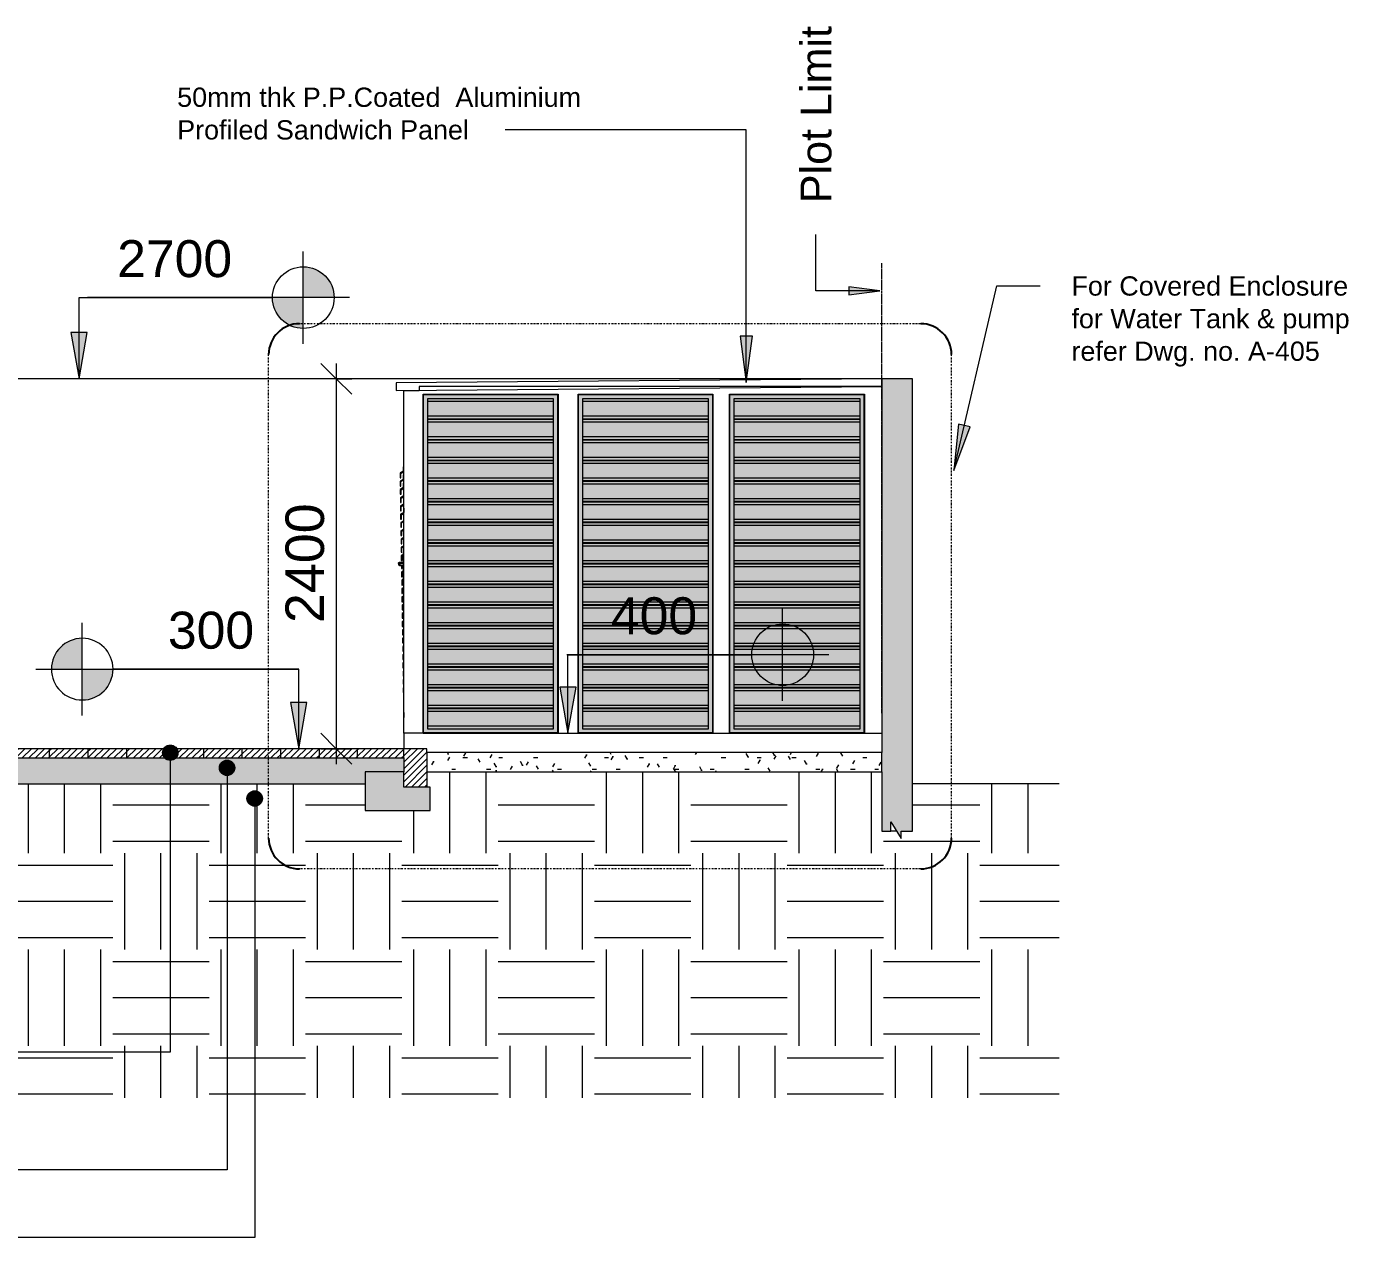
# Model space of a CAD drawing. Header units: millimetres. Extents: x -25665 to 60211, y -6376 to 13478.
# Drawn here: x 7374 to 15950, y -2872 to 4987 of the extents above; entities that cross this region are included whole.
import ezdxf

# ---------------------------------------------------------------- set-up
doc = ezdxf.new("R2010")
doc.units = ezdxf.units.MM
doc.linetypes.add('Dash dot', pattern=[21, 10, -5, 1, -5])
doc.linetypes.add('Hidden', pattern=[7.14375, 4.7625, -2.38125])
for name, color, linetype, lineweight in [('A-ANNO-DIMS', 211, 'Continuous', 9), ('A-ANNO-DIMS-100', 211, 'Continuous', 9), ('A-DETL', 90, 'Continuous', 9), ('A-DETL-GENF', 92, 'Continuous', 9), ('A-DETL-HDLN', 90, 'Hidden', 9), ('A-DETL-MEDM', 33, 'Continuous', 25), ('A-DETL-THIN', 151, 'Continuous', 9), ('A-DOOR', 31, 'Continuous', 9), ('A-FLOR', 192, 'Continuous', 9), ('A-GLAZ', 151, 'Continuous', 9), ('A-WALL', 113, 'Continuous', 9), ('G-ANNO-DIMS', 111, 'Continuous', 9), ('G-ANNO-TEXT', 231, 'Continuous', 9)]:
    doc.layers.add(name, color=color, linetype=linetype, lineweight=lineweight)
doc.styles.add('Arial_2', font='arial.ttf', dxfattribs={"height": 240})
doc.styles.add('Arial_5', font='arial.ttf', dxfattribs={"height": 200})
doc.styles.add('Arial_6', font='arial.ttf', dxfattribs={"height": 125})
doc.styles.add('Arial_7', font='arial.ttf', dxfattribs={"height": 250})
doc.dimstyles.new('25', dxfattribs={"dimscale": 304.8, "dimtxt": 255.06485, "dimasz": 0.656168, "dimexe": 0.328084, "dimexo": 0.0625, "dimgap": 0.016404, "dimtad": 1, "dimdec": 0, "dimzin": 0, "dimdsep": 46, "dimtxsty": 'Arial_7', "dimblk1": 'OBLIQUE', "dimblk2": 'OBLIQUE', "dimsah": 1, "dimcen": 0.09, "dimdle": 0.328084, "dimazin": 0, "dimtfac": 1, "dimtdec": 4, "dimtix": 1, "dimtmove": 0, "dimatfit": 3, "dimfxl": 0.328084, "dimfxlon": 1, "dimtvp": 1, "dimtolj": 1, "dimtzin": 0, "dimarcsym": 2})
pattern_1 = [(45, (-2066.66, 4700), (-21.2132, 21.2132), [])]

# ---------------------------------------------------------------- blocks, each defined once
blk = doc.blocks.new('415_Series_Aluminium_Louvres_3183 - 875-675922-Section - A')
at = {"layer": 'A-GLAZ'}
h = blk.add_hatch(color=10, dxfattribs=at)
h.paths.add_polyline_path([(9820.6, 403), (9822.2, 403), (9822.2, 557.2), (9820.6, 557.2), (9820.6, 414.5)])
h.paths.add_polyline_path([(9820.6, 588.7), (9822.2, 589.6), (9822.2, 610.8), (9820.6, 610.8), (9820.6, 593.9)])
h.paths.add_polyline_path([(9820.6, 642.8), (9822.2, 643.7), (9822.2, 664.5), (9820.6, 664.5), (9820.6, 653.7)])
h.paths.add_polyline_path([(9820.6, 696.9), (9822.2, 697.8), (9822.2, 718.1), (9820.6, 718.1), (9820.6, 701.5)])
h.paths.add_polyline_path([(9820.6, 751), (9822.2, 751.9), (9822.2, 771.7), (9820.6, 771.7), (9820.6, 761.1)])
h.paths.add_polyline_path([(9820.6, 805.1), (9822.2, 806), (9821.3, 825.3), (9820.6, 825.3), (9820.6, 809.1)])
h.paths.add_polyline_path([(9820.6, 859.2), (9822.2, 860.1), (9822.2, 908.4), (9820.6, 907.5), (9820.6, 868.3)])
h.paths.add_polyline_path([(9820.6, 913.3), (9822.2, 914.2), (9822.2, 962.5), (9820.6, 961.1), (9820.6, 916.7)])
h.paths.add_polyline_path([(9820.6, 967.4), (9822.2, 968.3), (9822.2, 1016.6), (9820.6, 1014.7), (9820.6, 975.5)])
h.paths.add_polyline_path([(9820.6, 1021.5), (9822.2, 1022.4), (9822.2, 1070.7), (9820.6, 1069.8), (9820.6, 1024.3)])
h.paths.add_polyline_path([(9820.6, 1075.6), (9822.2, 1076.5), (9822.2, 1124.8), (9820.6, 1123.9), (9820.6, 1082.8)])
h.paths.add_polyline_path([(9820.6, 1129.7), (9822.2, 1131.9), (9822.2, 1178.9), (9820.6, 1178), (9820.6, 1131.9)])
h.paths.add_polyline_path([(9820.6, 1183.8), (9822.2, 1184.7), (9822.2, 1233), (9820.6, 1232.1), (9820.6, 1190)])
h.paths.add_polyline_path([(9820.6, 1237.9), (9822.2, 1239.5), (9822.2, 1287.1), (9820.6, 1286.2), (9820.6, 1239.5)])
h.paths.add_polyline_path([(9820.6, 1292), (9822.2, 1292.9), (9822.2, 1341.2), (9820.6, 1340.3), (9820.6, 1297.2)])
h.paths.add_polyline_path([(9820.6, 1346.1), (9822.2, 1347.1), (9822.2, 1385), (9820.6, 1385), (9820.6, 1347.1)])
h.paths.add_polyline_path([(9820.6, 1575), (9822.2, 1575), (9822.2, 1611.7), (9820.6, 1610.1), (9820.6, 1586.2)])
h.paths.add_polyline_path([(9820.6, 1616.5), (9822.2, 1617.5), (9822.2, 1665.8), (9820.6, 1664.9), (9820.6, 1618.9)])
h.paths.add_polyline_path([(9820.6, 1670.6), (9822.2, 1672.5), (9822.2, 1719.9), (9820.6, 1717.7), (9820.6, 1672.5)])
h.paths.add_polyline_path([(9820.6, 1724.7), (9822.2, 1726.6), (9822.2, 1774), (9820.6, 1773.1), (9820.6, 1726.1)])
h.paths.add_polyline_path([(9820.6, 1778.8), (9822.2, 1779.8), (9821.3, 1827.6), (9820.6, 1827.2), (9820.6, 1779.8)])
h.paths.add_polyline_path([(9820.6, 1832.9), (9821.3, 1833.4), (9820.6, 1833.4)])
h.paths.add_polyline_path([(9820.6, 1915.5), (9822.2, 1915.5), (9822.2, 1936.3), (9820.6, 1935.3), (9820.6, 1920.9)])
h.paths.add_polyline_path([(9820.6, 1969.2), (9822.2, 1969.2), (9822.2, 1990.4), (9820.6, 1989.4), (9820.6, 1980.7)])
h.paths.add_polyline_path([(9820.6, 2022.8), (9822.2, 2022.8), (9822.2, 2044.5), (9820.6, 2043.5), (9820.6, 2028.5)])
h.paths.add_polyline_path([(9820.6, 2076.4), (9822.2, 2076.4), (9822.2, 2098.6), (9820.6, 2097.6), (9820.6, 2088.3)])
h.paths.add_polyline_path([(9820.6, 2130), (9822.2, 2130), (9822.2, 2597), (9820.6, 2597), (9820.6, 2148.1)])
for p, q in [((9822.2, 2597), (9820.6, 2597)), ((9820.6, 2597), (9820.6, 2130)), ((9820.6, 2097.6), (9820.6, 2076.4)), ((9820.6, 2043.5), (9820.6, 2022.8)), ((9820.6, 1989.4), (9820.6, 1969.2)), ((9820.6, 1935.3), (9820.6, 1915.5)), ((9820.6, 1881.2), (9820.6, 1832.9)), ((9820.6, 1827.2), (9820.6, 1778.8)), ((9820.6, 1773.1), (9820.6, 1724.7)), ((9820.6, 1719), (9820.6, 1670.6)), ((9820.6, 1664.9), (9820.6, 1616.5)), ((9820.6, 1610.1), (9820.6, 1575)), ((9820.6, 1385), (9820.6, 1347.1)), ((9820.6, 1340.3), (9820.6, 1292)), ((9820.6, 1286.2), (9820.6, 1237.9)), ((9820.6, 1232.1), (9820.6, 1183.8)), ((9820.6, 1178), (9820.6, 1129.7)), ((9820.6, 1123.9), (9820.6, 1075.6)), ((9820.6, 1069.8), (9820.6, 1021.5)), ((9820.6, 1015.7), (9820.6, 967.4)), ((9820.6, 961.6), (9820.6, 913.3)), ((9820.6, 907.5), (9820.6, 859.2)), ((9820.6, 825.3), (9820.6, 805.1)), ((9820.6, 771.7), (9820.6, 751)), ((9820.6, 718.1), (9820.6, 696.9)), ((9820.6, 664.5), (9820.6, 642.8)), ((9820.6, 610.8), (9820.6, 588.6)), ((9820.6, 557.2), (9820.6, 403)), ((9822.2, 403), (9820.6, 403))]:
    blk.add_line(p, q, dxfattribs=at)
blk = doc.blocks.new('415_Series_Aluminium_Louvres_3183 - 875-V5-Section - A')
at = {"layer": 'A-GLAZ'}
h = blk.add_hatch(color=10, dxfattribs=at)
h.paths.add_polyline_path([(10804.2, 403), (10819.2, 403), (10819.2, 2597), (9950.2, 2597), (9950.2, 403), (10796.1, 403)])
h.paths.add_polyline_path([(9975.6, 428.4), (9975.6, 2571.6), (10793.8, 2571.6), (10793.8, 428.4), (10010.9, 428.4)])
for points in [[(10791.8, 2569.6), (10793.8, 2569.6), (10793.8, 2571.6), (9975.6, 2571.6), (9975.6, 2569.6), (10788.4, 2569.6)], [(10391.7, 2553.4), (10793.8, 2554.6), (10793.8, 2569.6), (9975.6, 2569.6), (9975.6, 2553.4), (10328.2, 2553.4)], [(10391.7, 2458.6), (10793.8, 2458.6), (10793.8, 2553.4), (9975.6, 2553.4), (9975.6, 2458.6), (10264.8, 2458.6)], [(10772.5, 2439.6), (10793.8, 2439.6), (10793.8, 2458.6), (9975.6, 2458.6), (9975.6, 2439.6), (10645.6, 2439.6)], [(10391.7, 2435.5), (10793.8, 2435.5), (10793.8, 2437.5), (9975.6, 2437.5), (9975.6, 2435.5), (10264.8, 2435.5)], [(9975.6, 2419.3), (10793.8, 2419.3), (10793.8, 2435.5), (9975.6, 2435)], [(10391.7, 2324.5), (10793.8, 2324.5), (10793.8, 2419.3), (9975.6, 2419.3), (9975.6, 2324.5), (10328.2, 2324.5)], [(10772.5, 2305.5), (10793.8, 2305.5), (10793.8, 2324.5), (9975.6, 2324.5), (9975.6, 2305.5), (10709, 2305.5)], [(10391.7, 2301.4), (10793.8, 2301.4), (10793.8, 2303.4), (9975.6, 2303.4), (9975.6, 2301.4), (10328.2, 2301.4)], [(10391.7, 2285.3), (10793.8, 2285.3), (10793.8, 2301.4), (9975.6, 2301.4), (9975.6, 2285.3), (10328.2, 2285.3)], [(9975.6, 2190.4), (10793.8, 2190.4), (10793.8, 2285.3), (9975.6, 2285.3), (9975.6, 2243.7)], [(10772.5, 2171.4), (10793.8, 2171.4), (10793.8, 2190.4), (9975.6, 2190.4), (9975.6, 2171.4), (10645.6, 2171.4)], [(10391.7, 2167.4), (10793.8, 2167.4), (10793.8, 2169.4), (9975.6, 2169.4), (9975.6, 2167.4), (10264.8, 2167.4)], [(10391.7, 2151.2), (10793.8, 2151.2), (10793.8, 2167.4), (9975.6, 2167.4), (9975.6, 2151.2), (10264.8, 2151.2)], [(10391.7, 2056.4), (10793.8, 2056.4), (10793.8, 2151.2), (9975.6, 2151.2), (9975.6, 2056.4), (10328.2, 2056.4)], [(9975.6, 2037.4), (10793.8, 2037.4), (10793.8, 2056.4), (9975.6, 2056.4), (9975.6, 2052.4)], [(10391.7, 2033.3), (10793.8, 2033.3), (10793.8, 2035.3), (9975.6, 2035.3), (9975.6, 2033.3), (10264.8, 2033.3)], [(10391.7, 2017.1), (10793.8, 2017.1), (10793.8, 2033.3), (9975.6, 2033.3), (9975.6, 2017.1), (10264.8, 2017.1)], [(10391.7, 1922.3), (10793.8, 1922.3), (10793.8, 2017.1), (9975.6, 2017.1), (9975.6, 1922.3), (10328.2, 1922.3)], [(9975.6, 1903.3), (10793.8, 1903.3), (10793.8, 1922.3), (9975.6, 1922.3), (9975.6, 1909)], [(10391.7, 1899.2), (10793.8, 1899.2), (10793.8, 1901.2), (9975.6, 1901.2), (9975.6, 1899.2), (10328.2, 1899.2)], [(10391.7, 1883), (10793.8, 1883), (10793.8, 1899.2), (9975.6, 1899.2), (9975.6, 1883), (10328.2, 1883)], [(9975.6, 1788.2), (10793.8, 1788.2), (10793.8, 1883), (9975.6, 1883), (9975.6, 1861.2)], [(10772.5, 1769.2), (10793.8, 1769.2), (10793.8, 1788.2), (9975.6, 1788.2), (9975.6, 1769.2), (10645.6, 1769.2)], [(10391.7, 1765.1), (10793.8, 1765.5), (10793.8, 1767.1), (9975.6, 1767.1), (9975.6, 1765.1), (10264.8, 1765.1)], [(10391.7, 1748.9), (10793.8, 1748.9), (10793.8, 1765.1), (9975.6, 1765.1), (9975.6, 1748.9), (10264.8, 1748.9)], [(10455.2, 1654.1), (10793.8, 1654.1), (10793.8, 1748.9), (9975.6, 1748.9), (9975.6, 1654.1), (10391.7, 1654.1)], [(10772.5, 1635.1), (10793.8, 1635.1), (10793.8, 1654.1), (9975.6, 1654.1), (9975.6, 1635.1), (10709, 1635.1)], [(10391.7, 1631), (10793.8, 1631), (10793.8, 1633), (9975.6, 1633), (9975.6, 1631), (10328.2, 1631)], [(9975.6, 1614.9), (10793.8, 1614.9), (10793.8, 1631), (9975.6, 1631), (9975.6, 1622)], [(10391.7, 1520), (10793.8, 1520), (10793.8, 1614.9), (9975.6, 1614.9), (9975.6, 1520), (10264.8, 1520)], [(10772.5, 1501), (10793.8, 1501), (10793.8, 1520), (9975.6, 1520), (9975.6, 1501), (10645.6, 1501)], [(10391.7, 1497), (10793.8, 1497), (10793.8, 1499), (9975.6, 1499), (9975.6, 1497), (10264.8, 1497)], [(10391.7, 1480.8), (10793.8, 1480.8), (10793.8, 1497), (9975.6, 1497), (9975.6, 1480.8), (10264.8, 1480.8)], [(9975.6, 1386), (10793.8, 1386), (10793.8, 1480.8), (9975.6, 1480.8), (9975.6, 1430.8)], [(10391.7, 1367), (10793.8, 1367), (10793.8, 1386), (9975.6, 1386), (9975.6, 1367), (10264.8, 1367)], [(10391.7, 1362.9), (10793.8, 1362.9), (10793.8, 1364.9), (9975.6, 1364.9), (9975.6, 1362.9), (10264.8, 1362.9)], [(10391.7, 1346.7), (10793.8, 1346.7), (10793.8, 1362.9), (9975.6, 1362.9), (9975.6, 1346.7), (10264.8, 1346.7)], [(10455.2, 1251.9), (10793.8, 1251.9), (10793.8, 1346.7), (9975.6, 1346.7), (9975.6, 1251.9), (10391.7, 1251.9)], [(9975.6, 1232.9), (10793.8, 1232.9), (10793.8, 1251.9), (9975.6, 1251.9), (9975.6, 1239.5)], [(10391.7, 1228.8), (10793.8, 1228.8), (10793.8, 1230.8), (9975.6, 1230.8), (9975.6, 1228.8), (10328.2, 1228.8)], [(10391.7, 1212.6), (10793.8, 1212.6), (10793.8, 1228.8), (9975.6, 1228.8), (9975.6, 1212.6), (10328.2, 1212.6)], [(10391.7, 1117.8), (10793.8, 1117.8), (10793.8, 1212.6), (9975.6, 1212.6), (9975.6, 1117.8), (10264.8, 1117.8)], [(10772.5, 1098.8), (10793.8, 1098.8), (10793.8, 1117.8), (9975.6, 1117.8), (9975.6, 1098.8), (10645.6, 1098.8)], [(10793.8, 1094.7), (10793.8, 1096.7), (9975.6, 1096), (9975.6, 1094.7), (10772.5, 1094.7)], [(10391.7, 1078.5), (10793.8, 1078.5), (10793.8, 1094.7), (9975.6, 1094.7), (9975.6, 1078.5), (10264.8, 1078.5)], [(10391.7, 983.7), (10793.8, 983.7), (10793.8, 1078.5), (9975.6, 1078.5), (9975.6, 983.7), (10328.2, 983.7)], [(10772.5, 964.7), (10793.8, 964.7), (10793.8, 983.7), (9975.6, 983.7), (9975.6, 964.7), (10709, 964.7)], [(10391.7, 960.6), (10793.8, 960.6), (10793.8, 962.6), (9975.6, 962.6), (9975.6, 960.6), (10328.2, 960.6)], [(10391.7, 944.5), (10793.8, 944.5), (10793.8, 960.6), (9975.6, 960.6), (9975.6, 944.5), (10328.2, 944.5)], [(9975.6, 849.6), (10793.8, 849.6), (10793.8, 944.5), (9975.6, 944.5), (9975.6, 904.7)], [(10772.5, 830.6), (10793.8, 830.6), (10793.8, 849.6), (9975.6, 849.6), (9975.6, 830.6), (10645.6, 830.6)], [(10391.7, 826.6), (10793.8, 826.6), (10793.8, 828.6), (9975.6, 828.6), (9975.6, 826.6), (10264.8, 826.6)], [(10391.7, 810.4), (10793.8, 810.4), (10793.8, 826.6), (9975.6, 826.6), (9975.6, 810.4), (10264.8, 810.4)], [(10391.7, 715.6), (10793.8, 715.6), (10793.8, 810.4), (9975.6, 810.4), (9975.6, 715.6), (10328.2, 715.6)], [(9975.6, 696.6), (10793.8, 696.6), (10793.8, 715.6), (9975.6, 715.6), (9975.6, 713.4)], [(10391.7, 692.5), (10793.8, 692.5), (10793.8, 694.5), (9975.6, 694.5), (9975.6, 692.5), (10264.8, 692.5)], [(10391.7, 676.3), (10793.8, 676.3), (10793.8, 692.5), (9975.6, 692.5), (9975.6, 676.3), (10264.8, 676.3)], [(10391.7, 581.5), (10793.8, 581.5), (10793.8, 676.3), (9975.6, 676.3), (9975.6, 581.5), (10328.2, 581.5)], [(9975.6, 562.5), (10793.8, 562.5), (10793.8, 581.5), (9975.6, 581.5), (9975.6, 570)], [(10391.7, 558.4), (10793.8, 558.4), (10793.8, 560.4), (9975.6, 560.4), (9975.6, 558.4), (10328.2, 558.4)], [(10391.7, 542.2), (10793.8, 542.2), (10793.8, 558.4), (9975.6, 558.4), (9975.6, 542.2), (10328.2, 542.2)], [(9975.6, 447.4), (10793.8, 447.4), (10793.8, 542.2), (9975.6, 542.2), (9975.6, 522.1)], [(9975.6, 428.4), (10793.8, 428.4), (10793.8, 447.4), (9975.6, 447.4)]]:
    blk.add_hatch(color=10, dxfattribs=at).paths.add_polyline_path(points)
for p, q in [((9950.2, 403), (9950.2, 2597)), ((10819.2, 2597), (9950.2, 2597)), ((10819.2, 2597), (10819.2, 403)), ((9975.6, 2571.6), (9975.6, 428.4)), ((10793.8, 2571.6), (9975.6, 2571.6)), ((10793.8, 2569.6), (9975.6, 2569.6)), ((10793.8, 2553.4), (9975.6, 2553.4)), ((10793.8, 428.4), (10793.8, 2571.6)), ((10793.8, 2458.6), (9975.6, 2458.6)), ((10793.8, 2439.6), (9975.6, 2439.6)), ((10793.8, 2437.5), (9975.6, 2437.5)), ((10793.8, 2435.5), (9975.6, 2435.5)), ((10793.8, 2419.3), (9975.6, 2419.3)), ((10793.8, 2324.5), (9975.6, 2324.5)), ((10793.8, 2305.5), (9975.6, 2305.5)), ((10793.8, 2303.4), (9975.6, 2303.4)), ((10793.8, 2301.4), (9975.6, 2301.4)), ((10793.8, 2285.3), (9975.6, 2285.3)), ((10793.8, 2190.4), (9975.6, 2190.4)), ((10793.8, 2171.4), (9975.6, 2171.4)), ((10793.8, 2169.4), (9975.6, 2169.4)), ((10793.8, 2167.4), (9975.6, 2167.4)), ((10793.8, 2151.2), (9975.6, 2151.2)), ((10793.8, 2056.4), (9975.6, 2056.4)), ((10793.8, 2037.4), (9975.6, 2037.4)), ((10793.8, 2035.3), (9975.6, 2035.3)), ((10793.8, 2033.3), (9975.6, 2033.3)), ((10793.8, 2017.1), (9975.6, 2017.1)), ((10793.8, 1922.3), (9975.6, 1922.3)), ((10793.8, 1903.3), (9975.6, 1903.3)), ((10793.8, 1901.2), (9975.6, 1901.2)), ((10793.8, 1899.2), (9975.6, 1899.2)), ((10793.8, 1883), (9975.6, 1883)), ((10793.8, 1788.2), (9975.6, 1788.2)), ((10793.8, 1769.2), (9975.6, 1769.2)), ((10793.8, 1767.1), (9975.6, 1767.1)), ((10793.8, 1765.1), (9975.6, 1765.1)), ((10793.8, 1748.9), (9975.6, 1748.9)), ((10793.8, 1654.1), (9975.6, 1654.1)), ((10793.8, 1635.1), (9975.6, 1635.1)), ((10793.8, 1633), (9975.6, 1633)), ((10793.8, 1631), (9975.6, 1631)), ((10793.8, 1614.9), (9975.6, 1614.9)), ((10793.8, 1520), (9975.6, 1520)), ((10793.8, 1501), (9975.6, 1501)), ((10793.8, 1499), (9975.6, 1499)), ((10793.8, 1497), (9975.6, 1497)), ((10793.8, 1480.8), (9975.6, 1480.8)), ((10793.8, 1386), (9975.6, 1386)), ((10793.8, 1367), (9975.6, 1367)), ((10793.8, 1364.9), (9975.6, 1364.9)), ((10793.8, 1362.9), (9975.6, 1362.9)), ((10793.8, 1346.7), (9975.6, 1346.7)), ((10793.8, 1251.9), (9975.6, 1251.9)), ((10793.8, 1232.9), (9975.6, 1232.9)), ((10793.8, 1230.8), (9975.6, 1230.8)), ((10793.8, 1228.8), (9975.6, 1228.8)), ((10793.8, 1212.6), (9975.6, 1212.6)), ((10793.8, 1117.8), (9975.6, 1117.8)), ((10793.8, 1098.8), (9975.6, 1098.8)), ((10793.8, 1096.7), (9975.6, 1096.7)), ((10793.8, 1094.7), (9975.6, 1094.7)), ((10793.8, 1078.5), (9975.6, 1078.5)), ((10793.8, 983.7), (9975.6, 983.7)), ((10793.8, 964.7), (9975.6, 964.7)), ((10793.8, 962.6), (9975.6, 962.6)), ((10793.8, 960.6), (9975.6, 960.6)), ((10793.8, 944.5), (9975.6, 944.5)), ((10793.8, 849.6), (9975.6, 849.6)), ((10793.8, 830.6), (9975.6, 830.6)), ((10793.8, 828.6), (9975.6, 828.6)), ((10793.8, 826.6), (9975.6, 826.6)), ((10793.8, 810.4), (9975.6, 810.4)), ((10793.8, 715.6), (9975.6, 715.6)), ((10793.8, 696.6), (9975.6, 696.6)), ((10793.8, 694.5), (9975.6, 694.5)), ((10793.8, 692.5), (9975.6, 692.5)), ((10793.8, 676.3), (9975.6, 676.3)), ((10793.8, 581.5), (9975.6, 581.5)), ((10793.8, 562.5), (9975.6, 562.5)), ((10793.8, 560.4), (9975.6, 560.4)), ((10793.8, 558.4), (9975.6, 558.4)), ((10793.8, 542.2), (9975.6, 542.2)), ((10793.8, 447.4), (9975.6, 447.4)), ((10819.2, 403), (9950.2, 403)), ((9975.6, 428.4), (10793.8, 428.4))]:
    blk.add_line(p, q, dxfattribs=at)
blk = doc.blocks.new('Door_with_venetian_17304 - LD1-742611-Section - A')
at = {"layer": 'A-DOOR'}
for p, q in [((9817.2, 2101.4), (9797.2, 2089.9)), ((9797.2, 2089.9), (9797.2, 2058.5)), ((9797.2, 2058.5), (9802.2, 2058.5)), ((9802.2, 2087), (9822.2, 2098.6)), ((9802.2, 2058.5), (9802.2, 2087)), ((9822.2, 2130), (9817.2, 2130)), ((9817.2, 2130), (9817.2, 2101.4)), ((9822.2, 2076.4), (9818, 2076.4)), ((9818, 2076.4), (9818, 2047.8)), ((9818, 2047.8), (9798, 2036.3)), ((9798, 2036.3), (9798, 2004.8)), ((9798, 2004.8), (9803, 2004.8)), ((9818.8, 1994.2), (9798.8, 1982.7)), ((9798.8, 1982.7), (9798.8, 1951.2)), ((9803, 2033.4), (9822.2, 2044.5)), ((9803, 2004.8), (9803, 2033.4)), ((9803.8, 1979.8), (9822.2, 1990.4)), ((9803.8, 1951.2), (9803.8, 1979.8)), ((9822.2, 2022.8), (9818.8, 2022.8)), ((9818.8, 2022.8), (9818.8, 1994.2)), ((9798.8, 1951.2), (9803.8, 1951.2)), ((9819.7, 1940.6), (9799.7, 1929.1)), ((9799.7, 1929.1), (9799.7, 1897.6)), ((9799.7, 1897.6), (9804.7, 1897.6)), ((9820.5, 1887), (9800.5, 1875.4)), ((9804.7, 1926.2), (9822.2, 1936.3)), ((9804.7, 1897.6), (9804.7, 1926.2)), ((9822.2, 1969.2), (9819.7, 1969.2)), ((9819.7, 1969.2), (9819.7, 1940.6)), ((9822.2, 1915.5), (9820.5, 1915.5)), ((9820.5, 1915.5), (9820.5, 1887)), ((9800.5, 1875.4), (9800.5, 1844)), ((9800.5, 1844), (9805.5, 1844)), ((9821.3, 1833.4), (9801.3, 1821.8)), ((9801.3, 1821.8), (9801.3, 1790.4)), ((9805.5, 1872.5), (9822.2, 1882.2)), ((9805.5, 1844), (9805.5, 1872.5)), ((9806.3, 1818.9), (9822.2, 1828.1)), ((9806.3, 1790.4), (9806.3, 1818.9)), ((9821.3, 1861.9), (9821.3, 1833.4)), ((9801.3, 1790.4), (9806.3, 1790.4)), ((9822.2, 1779.8), (9802.2, 1768.2)), ((9802.2, 1768.2), (9802.2, 1736.8)), ((9802.2, 1736.8), (9807.2, 1736.8)), ((9822.2, 1725.7), (9803, 1714.6)), ((9807.2, 1765.3), (9822.2, 1774)), ((9807.2, 1736.8), (9807.2, 1765.3)), ((9808, 1711.7), (9822.2, 1719.9)), ((9803, 1714.6), (9803, 1683.1)), ((9803, 1683.1), (9808, 1683.1)), ((9822.2, 1671.6), (9803.8, 1661)), ((9803.8, 1661), (9803.8, 1629.5)), ((9808, 1683.1), (9808, 1711.7)), ((9808.8, 1658.1), (9822.2, 1665.8)), ((9808.8, 1629.5), (9808.8, 1658.1)), ((9803.8, 1629.5), (9808.8, 1629.5)), ((9822.2, 1617.5), (9804.7, 1607.4)), ((9804.7, 1607.4), (9804.7, 1575.9)), ((9804.7, 1575.9), (9809.7, 1575.9)), ((9819.2, 1561.6), (9805.5, 1553.7)), ((9805.5, 1553.7), (9805.5, 1522.3)), ((9809.7, 1604.5), (9822.2, 1611.7)), ((9809.7, 1575.9), (9809.7, 1604.5)), ((9810.5, 1550.9), (9819.2, 1555.9)), ((9810.5, 1522.3), (9810.5, 1550.9)), ((9819.2, 1385), (9819.2, 1575)), ((9822.2, 1575), (9819.2, 1575)), ((9791.7, 1508.2), (9791.7, 1510)), ((9791.7, 1510), (9796.7, 1510)), ((9791.7, 1490), (9791.7, 1491.7)), ((9796.7, 1490), (9791.7, 1490)), ((9796.7, 1492), (9796.7, 1490)), ((9805.5, 1522.3), (9810.5, 1522.3)), ((9806.3, 1490.4), (9806.3, 1468.7)), ((9806.3, 1468.7), (9811.3, 1468.7)), ((9811.3, 1468.7), (9811.3, 1490.2)), ((9819.2, 1453.4), (9807.2, 1446.5)), ((9807.2, 1446.5), (9807.2, 1415.1)), ((9807.2, 1415.1), (9812.2, 1415.1)), ((9819.2, 1399.3), (9808, 1392.9)), ((9808, 1392.9), (9808, 1361.5)), ((9812.2, 1443.6), (9819.2, 1447.7)), ((9812.2, 1415.1), (9812.2, 1443.6)), ((9813, 1390), (9819.2, 1393.6)), ((9813, 1361.5), (9813, 1390)), ((9819.2, 1385), (9822.2, 1385)), ((9808, 1361.5), (9813, 1361.5)), ((9822.2, 1347), (9808.8, 1339.3)), ((9808.8, 1339.3), (9808.8, 1307.8)), ((9808.8, 1307.8), (9813.8, 1307.8)), ((9822.2, 1292.9), (9809.7, 1285.7)), ((9813.8, 1336.4), (9822.2, 1341.2)), ((9813.8, 1307.8), (9813.8, 1336.4)), ((9814.7, 1282.8), (9822.2, 1287.1)), ((9809.7, 1285.7), (9809.7, 1254.2)), ((9809.7, 1254.2), (9814.7, 1254.2)), ((9822.2, 1238.8), (9810.5, 1232.1)), ((9810.5, 1232.1), (9810.5, 1200.6)), ((9814.7, 1254.2), (9814.7, 1282.8)), ((9815.5, 1229.2), (9822.2, 1233)), ((9815.5, 1200.6), (9815.5, 1229.2)), ((9810.5, 1200.6), (9815.5, 1200.6)), ((9822.2, 1184.7), (9811.3, 1178.4)), ((9811.3, 1178.4), (9811.3, 1147)), ((9811.3, 1147), (9816.3, 1147)), ((9822.2, 1130.6), (9812.2, 1124.8)), ((9812.2, 1124.8), (9812.2, 1093.4)), ((9816.3, 1175.6), (9822.2, 1178.9)), ((9816.3, 1147), (9816.3, 1175.6)), ((9817.2, 1121.9), (9822.2, 1124.8)), ((9817.2, 1093.4), (9817.2, 1121.9)), ((9812.2, 1093.4), (9817.2, 1093.4)), ((9822.2, 1076.5), (9813, 1071.2)), ((9813, 1071.2), (9813, 1039.8)), ((9813, 1039.8), (9818, 1039.8)), ((9818, 1068.3), (9822.2, 1070.7)), ((9818, 1039.8), (9818, 1068.3)), ((9822.2, 1022.4), (9813.8, 1017.6)), ((9813.8, 1017.6), (9813.8, 986.2)), ((9813.8, 986.2), (9818.8, 986.2)), ((9822.2, 968.3), (9814.7, 964)), ((9814.7, 964), (9814.7, 932.5)), ((9818.8, 1014.7), (9822.2, 1016.6)), ((9818.8, 986.2), (9818.8, 1014.7)), ((9819.7, 961.1), (9822.2, 962.5)), ((9819.7, 932.5), (9819.7, 961.1)), ((9814.7, 932.5), (9819.7, 932.5)), ((9822.2, 914.2), (9815.5, 910.4)), ((9815.5, 910.4), (9815.5, 878.9)), ((9815.5, 878.9), (9820.5, 878.9)), ((9822.2, 860.1), (9816.3, 856.7)), ((9820.5, 907.5), (9822.2, 908.4)), ((9820.5, 878.9), (9820.5, 907.5)), ((9816.3, 856.7), (9816.3, 825.3)), ((9816.3, 825.3), (9821.3, 825.3)), ((9822.2, 806), (9817.2, 803.1)), ((9817.2, 803.1), (9817.2, 771.7)), ((9821.3, 825.3), (9821.3, 853.9)), ((9817.2, 771.7), (9822.2, 771.7)), ((9822.2, 751.9), (9818, 749.5)), ((9818, 749.5), (9818, 718.1)), ((9818, 718.1), (9822.2, 718.1)), ((9822.2, 697.8), (9818.8, 695.9)), ((9818.8, 695.9), (9818.8, 664.5)), ((9818.8, 664.5), (9822.2, 664.5)), ((9822.2, 643.7), (9819.7, 642.3)), ((9819.7, 642.3), (9819.7, 610.8)), ((9819.7, 610.8), (9822.2, 610.8)), ((9822.2, 589.6), (9820.5, 588.7)), ((9820.5, 588.7), (9820.5, 557.2)), ((9820.5, 557.2), (9822.2, 557.2)), ((9821.3, 535.1), (9821.3, 503.6))]:
    blk.add_line(p, q, dxfattribs=at)
at = {"layer": 'A-DOOR', "flags": 128}
for points in [[(9786.7, 1503.9), (9786.7, 1502.3), (9786.7, 1500.7), (9786.7, 1499.1), (9786.7, 1497.5), (9786.7, 1496.1)], [(9793.9, 1510), (9793.8, 1510), (9793.8, 1510), (9793.8, 1510), (9793.7, 1510), (9793.7, 1510), (9793.7, 1510), (9793.7, 1510), (9793.6, 1510), (9793.6, 1510), (9793.7, 1510), (9793.8, 1510), (9794.6, 1510), (9795.7, 1510), (9797, 1510), (9798.8, 1510), (9800.9, 1510), (9803.7, 1510), (9807.2, 1510), (9811.7, 1510), (9817.2, 1510), (9819.2, 1510)], [(9793.9, 1490), (9793.8, 1490), (9793.8, 1490), (9793.8, 1490), (9793.7, 1490), (9793.7, 1490), (9793.7, 1490), (9793.7, 1490), (9793.6, 1490), (9793.6, 1490), (9793.7, 1490), (9793.8, 1490), (9794.6, 1490), (9795.7, 1490), (9797, 1490), (9798.8, 1490), (9800.9, 1490), (9803.7, 1490), (9807.2, 1490), (9811.7, 1490), (9817.2, 1490), (9819.2, 1490)]]:
    blk.add_lwpolyline(points, dxfattribs=at)
at = {"layer": 'A-DOOR'}
for points, knots in [([(9819.2, 1500), (9815.6, 1500.2), (9809.3, 1500.6), (9801.3, 1501.2), (9794.6, 1501.9), (9789.5, 1502.5), (9787.1, 1503.1), (9786.6, 1503.8), (9786.9, 1504.4), (9787.6, 1505.2), (9788.5, 1506.3), (9789.2, 1507.1), (9789.6, 1507.5)], [0, 0, 0, 0, 0.0625, 0.125, 0.1875, 0.25, 0.3125, 0.375, 0.4375, 0.5, 0.625, 0.75, 0.75, 0.75, 0.75]), ([(9819.2, 1500), (9815.6, 1499.8), (9809.3, 1499.4), (9801.3, 1498.8), (9794.6, 1498.1), (9789.5, 1497.5), (9787.1, 1496.9), (9786.6, 1496.3), (9786.9, 1495.6), (9787.6, 1494.8), (9788.1, 1494.2), (9788.5, 1493.8)], [0, 0, 0, 0, 0.0625, 0.125, 0.1875, 0.25, 0.3125, 0.375, 0.4375, 0.5, 0.625, 0.625, 0.625, 0.625]), ([(9790.4, 1508.4), (9790.5, 1508.5), (9790.9, 1509.1), (9791.4, 1509.6), (9791.7, 1510)], [0.8420224, 0.8420224, 0.8420224, 0.8420224, 0.875, 1, 1, 1, 1]), ([(9798, 1492), (9797.9, 1491.8), (9797.5, 1491.1), (9797, 1490.4), (9796.7, 1490)], [0.7995905, 0.7995905, 0.7995905, 0.7995905, 0.875, 1, 1, 1, 1])]:
    blk.add_open_spline(points, degree=3, knots=knots, dxfattribs=at)
for points in [[(9790.4, 1491.6), (9790.8, 1491.1), (9791.3, 1490.5), (9791.7, 1490)], [(9819.2, 1500), (9817.3, 1499.9), (9815.7, 1499.7), (9814.2, 1499.6)]]:
    blk.add_open_spline(points, degree=3, dxfattribs=at)
blk = doc.blocks.new('Dummy_Callout_Boundary_18357 - Dummy_Callout_Boundary_18357-1287441-Section - A')
at = {"layer": 'A-DETL-GENF', "linetype": 'Dash dot'}
for p, q in [((13174.8, 3058.2), (9145.2, 3058.2)), ((8945.2, -280), (8945.2, 2858.2)), ((13374.8, -280), (13374.8, 2858.2)), ((13174.8, -480), (9145.2, -480))]:
    blk.add_line(p, q, dxfattribs=at)
at = {"layer": 'A-DETL-MEDM'}
for centre, start, end in [((9145.2, 2858.2), 90, 180), ((13174.8, 2858.2), 360, 90), ((9145.2, -280), 180, 270), ((13174.8, -280), 270, 360)]:
    blk.add_arc(centre, 200, start, end, dxfattribs=at)
blk = doc.blocks.new('Spot Elevations - Standard-23738-Section - A')
at = {"layer": 'G-ANNO-DIMS'}
h = blk.add_hatch(color=256, dxfattribs=at)
edge = h.paths.add_edge_path()
edge.add_line((-13443.8, 2986.1), (-13243.8, 2986.1))
edge.add_arc((-13443.8, 2986.1), 200, 0, 90)
edge.add_line((-13443.8, 3186.1), (-13443.8, 2986.1))
h = blk.add_hatch(color=256, dxfattribs=at)
edge = h.paths.add_edge_path()
edge.add_line((-13443.8, 2986.1), (-13643.8, 2986.1))
edge.add_arc((-13443.8, 2986.1), 200, 180, 270)
edge.add_line((-13443.8, 2786.1), (-13443.8, 2986.1))
for p, q in [((-13443.8, 2686.1), (-13443.8, 3286.1)), ((-13143.8, 2986.1), (-14843.8, 2986.1))]:
    blk.add_line(p, q, dxfattribs=at)
blk.add_circle((-13443.8, 2986.1), 200, dxfattribs=at)
blk = doc.blocks.new('DIMBLOCK34-Section - A')
at = {"layer": 'A-ANNO-DIMS-100', "transparency": 16777216}
for p, q in [((9383.8, 2700), (9283.8, 2800)), ((9383.8, 2800), (9383.8, 200)), ((9483.8, 2700), (9283.8, 2700)), ((9383.8, 2700), (9483.8, 2600)), ((9383.8, 2700), (9483.8, 2700)), ((9383.8, 300), (9283.8, 400)), ((9283.8, 300), (9483.8, 300)), ((9383.8, 300), (9283.8, 300)), ((9383.8, 300), (9483.8, 200))]:
    blk.add_line(p, q, dxfattribs=at)
at = {"layer": 'A-ANNO-DIMS-100', "color": 0, "transparency": 16777216, "insert": (9054.2, 1115.4), "char_height": 250, "width": 922.942, "attachment_point": 1, "rotation": 90, "line_spacing_factor": 0.941778, "style": 'Arial_7'}
blk.add_mtext('2400', dxfattribs=at)
blk = doc.blocks.new('_Oblique')
at = {"color": 0, "linetype": 'ByBlock', "lineweight": -2}
blk.add_line((-0.5, -0.5), (0.5, 0.5), dxfattribs=at)

msp = doc.modelspace()

# ---------------------------------------------------------------- hatches: boundary and pattern name
at = {"layer": 'A-DETL-GENF'}
for color, points in [(253, [(13047.2, -282.7), (13047.2, -234.1), (13122.2, -234.1), (13122.2, 2700), (12922.2, 2700), (12922.2, -234.1), (12982.2, -234.1), (12982.2, -174.1), (13018.1, -234.1)]), (9, [(9972.2, -100), (9992.2, -100), (9992.2, 50), (9822.2, 50), (9822.2, 150), (9572.2, 150), (9572.2, -100), (9822.2, -100)])]:
    msp.add_hatch(color=color, dxfattribs=at).paths.add_polyline_path(points)
at = {"layer": 'A-DETL-GENF', "lineweight": 18}
h = msp.add_hatch(dxfattribs=at)
h.set_pattern_fill('FP_14', color=250, style=0, pattern_type=2)
h.set_pattern_definition(pattern_1)
h.paths.add_polyline_path([(7522.2, 240), (7522.2, 300), (7272.2, 300), (7272.2, 240)])
h = msp.add_hatch(dxfattribs=at)
h.set_pattern_fill('FP_14', color=250, style=0, pattern_type=2)
h.set_pattern_definition(pattern_1)
h.paths.add_polyline_path([(7772.2, 240), (7772.2, 300), (7522.2, 300), (7522.2, 240)])
h = msp.add_hatch(dxfattribs=at)
h.set_pattern_fill('FP_14', color=250, style=0, pattern_type=2)
h.set_pattern_definition(pattern_1)
h.paths.add_polyline_path([(8022.2, 240), (8022.2, 300), (7772.2, 300), (7772.2, 240), (7980.1, 240)])
h = msp.add_hatch(dxfattribs=at)
h.set_pattern_fill('FP_14', color=250, style=0, pattern_type=2)
h.set_pattern_definition(pattern_1)
h.paths.add_polyline_path([(8272.2, 240), (8272.2, 300), (8022.2, 300), (8022.2, 240)])
h = msp.add_hatch(dxfattribs=at)
h.set_pattern_fill('FP_14', color=250, style=0, pattern_type=2)
h.set_pattern_definition(pattern_1)
h.paths.add_polyline_path([(8522.2, 240), (8522.2, 300), (8272.2, 300), (8272.2, 240)])
h = msp.add_hatch(dxfattribs=at)
h.set_pattern_fill('FP_14', color=250, style=0, pattern_type=2)
h.set_pattern_definition(pattern_1)
h.paths.add_polyline_path([(8772.2, 240), (8772.2, 300), (8522.2, 300), (8522.2, 240)])
h = msp.add_hatch(dxfattribs=at)
h.set_pattern_fill('FP_14', color=250, style=0, pattern_type=2)
h.set_pattern_definition(pattern_1)
h.paths.add_polyline_path([(9022.2, 240), (9022.2, 300), (8772.2, 300), (8772.2, 240), (8995.5, 240)])
h = msp.add_hatch(dxfattribs=at)
h.set_pattern_fill('FP_14', color=250, style=0, pattern_type=2)
h.set_pattern_definition(pattern_1)
h.paths.add_polyline_path([(9272.2, 240), (9272.2, 300), (9022.2, 300), (9022.2, 240)])
h = msp.add_hatch(dxfattribs=at)
h.set_pattern_fill('FP_14', color=250, style=0, pattern_type=2)
h.set_pattern_definition(pattern_1)
h.paths.add_polyline_path([(9272.2, 240), (9522.2, 240), (9522.2, 300), (9272.2, 300)])
h = msp.add_hatch(dxfattribs=at)
h.set_pattern_fill('FP_14', color=250, style=0, pattern_type=2)
h.set_pattern_definition(pattern_1)
h.paths.add_polyline_path([(9522.2, 240), (9822.2, 240), (9822.2, 300), (9522.2, 300)])
h = msp.add_hatch(dxfattribs=at)
h.set_pattern_fill('FP_14', color=250, style=0, pattern_type=2)
h.set_pattern_definition(pattern_1)
h.paths.add_polyline_path([(9972.2, 50), (9972.2, 300), (9822.2, 300), (9822.2, 50)])
at = {"layer": 'A-DETL-GENF'}
h = msp.add_hatch(dxfattribs=at)
h.set_pattern_fill('FP_19', style=0, pattern_type=2)
h.set_pattern_definition([(0, (57148.34, 8624.5), (304.8, 76.2), [25.146, -203.454, 25.146, -203.454, -1219.2]), (0, (57148.34, 8624.5), (304.8, 76.2), [-457.2, 0, -1219.2]), (0, (57148.34, 8624.5), (304.8, 76.2), [0, -457.2, 25.146, -432.054, -762]), (0, (57148.34, 8624.5), (304.8, 76.2), [-914.4, 25.146, -203.454, 0, -533.4]), (0, (57148.34, 8624.5), (304.8, 76.2), [0, -1143, 25.146, -127.254, -381]), (0, (57148.34, 8624.5), (304.8, 76.2), [-1295.4, 25.146, -355.854]), (120, (57262.64, 8662.6), (-218.39114, 225.86454), [25.146, -203.454, 25.146, -203.454, -1219.2]), (120, (57262.64, 8662.6), (-218.39114, 225.86454), [-457.2, 0, -1219.2]), (120, (57262.64, 8662.6), (-218.39114, 225.86454), [0, -457.2, 25.146, -432.054, -762]), (120, (57262.64, 8662.6), (-218.39114, 225.86454), [-914.4, 25.146, -203.454, 0, -533.4]), (120, (57262.64, 8662.6), (-218.39114, 225.86454), [0, -1143, 25.146, -127.254, -381]), (120, (57262.64, 8662.6), (-218.39114, 225.86454), [-1295.4, 25.146, -355.854]), (240, (57300.74, 8815), (-86.40886, -302.06454), [25.146, -203.454, 25.146, -203.454, -1219.2]), (240, (57300.74, 8815), (-86.40886, -302.06454), [-457.2, 0, -1219.2]), (240, (57300.74, 8815), (-86.40886, -302.06454), [0, -457.2, 25.146, -432.054, -762]), (240, (57300.74, 8815), (-86.40886, -302.06454), [-914.4, 25.146, -203.454, 0, -533.4]), (240, (57300.74, 8815), (-86.40886, -302.06454), [0, -1143, 25.146, -127.254, -381]), (240, (57300.74, 8815), (-86.40886, -302.06454), [-1295.4, 25.146, -355.854])])
h.paths.add_polyline_path([(9992.2, 150), (12922.2, 150), (12922.2, 275), (9972.2, 275), (9972.2, 150)])
h = msp.add_hatch(dxfattribs=at)
h.set_pattern_fill('FP_18', color=253, style=0, pattern_type=2)
h.set_pattern_definition([(0, (-2066.66, 4700), (625, 625), [625, -625]), (0, (-2066.66, 4934.4), (625, 625), [625, -625]), (0, (-2066.66, 5168.75), (625, 625), [625, -625]), (90, (-1988.54, 5246.9), (-625, 625), [625, -625]), (90, (-1754.16, 5246.9), (-625, 625), [625, -625]), (90, (-1519.8, 5246.9), (-625, 625), [625, -625])])
h.paths.add_polyline_path([(-18420.8, -1964.6), (14072.6, -1964.6), (14072.6, 71.5), (13122.2, 71.5), (13122.2, -234.1), (13047.2, -234.1), (13047.2, -282.7), (13018.1, -234.1), (12922.2, -234.1), (12922.1, 150), (9972.2, 150), (9972.2, 50), (9992.2, 50), (9992.2, -100), (9572.2, -100), (9572.2, 70), (5022.2, 70), (5022.2, -250), (4772.2, -250), (4772.2, 150), (3772.2, 150), (3772.2, 200), (2122.2, 200), (2122.2, -250), (1922.2, -250), (1922.2, 200), (-2162.8, 200), (-2162.8, -250), (-2362.8, -250), (-2362.8, 200), (-6777.8, 200), (-6777.8, -250), (-7027.8, -250), (-7027.8, 150), (-8643.6, 150), (-9113.1, -84.8), (-9113.1, -230), (-18420.8, -230), (-18420.8, -434.3)])
h = msp.add_hatch(dxfattribs=at)
h.set_pattern_fill('FP_13', style=0, pattern_type=2)
h.set_pattern_definition([(0, (-2066.66, 4700), (121.92, 30.48), [10.058, -81.382, 10.058, -81.382, -487.68]), (0, (-2066.66, 4700), (121.92, 30.48), [-182.88, 10.058, -172.822, 10.058, -81.382, -213.36]), (0, (-2066.66, 4700), (121.92, 30.48), [-457.2, 10.058, -50.902, 10.058, -142.342]), (120, (-2020.94, 4715.24), (-87.356454, 90.34582), [10.058, -81.382, 10.058, -81.382, -487.68]), (120, (-2020.94, 4715.24), (-87.356454, 90.34582), [-182.88, 10.058, -172.822, 10.058, -81.382, -213.36]), (120, (-2020.94, 4715.24), (-87.356454, 90.34582), [-457.2, 10.058, -50.902, 10.058, -142.342]), (240, (-2005.7, 4776.2), (-34.563546, -120.82582), [10.058, -81.382, 10.058, -81.382, -487.68]), (240, (-2005.7, 4776.2), (-34.563546, -120.82582), [-182.88, 10.058, -172.822, 10.058, -81.382, -213.36]), (240, (-2005.7, 4776.2), (-34.563546, -120.82582), [-457.2, 10.058, -50.902, 10.058, -142.342])])
h.paths.add_polyline_path([(5041.4, 70), (9572.2, 70), (9572.2, 150), (9822.2, 150), (9822.2, 240), (5022.2, 240), (5022.2, 70)])
at = {"layer": 'G-ANNO-DIMS'}
for points in [[(7715.7, 2700), (7768.6, 3000), (7662.8, 3000)], [(10886.1, 400), (10939, 700), (10833.2, 700)], [(9140.3, 300), (9193.2, 600), (9087.4, 600)]]:
    msp.add_hatch(color=256, dxfattribs=at).paths.add_polyline_path(points)
at = {"layer": 'G-ANNO-TEXT'}
for points in [[(12909.7, 3271.7), (12709.7, 3298), (12709.7, 3245.3)], [(12043.8, 2677.3), (12083.3, 2977.3), (12004.3, 2977.3)], [(13389.1, 2106.1), (13496, 2389.2), (13419.1, 2407.2)]]:
    msp.add_hatch(color=7, dxfattribs=at).paths.add_polyline_path(points)
h = msp.add_hatch(color=7, dxfattribs=at)
edge = h.paths.add_edge_path()
edge.add_arc((8307, 273.9), 50, 0, 360)
h = msp.add_hatch(color=7, dxfattribs=at)
edge = h.paths.add_edge_path()
edge.add_arc((8675.3, 176), 50, 0, 360)
h = msp.add_hatch(color=7, dxfattribs=at)
edge = h.paths.add_edge_path()
edge.add_arc((8854.6, -22.9), 50, 0, 360)

# ---------------------------------------------------------------- linework, layer by layer
at = {"layer": 'A-DETL'}
for p, q in [((9822.2, 150), (9572.2, 150)), ((9572.2, 150), (9572.2, -100)), ((9822.2, 50), (9822.2, 150)), ((9992.2, 50), (9822.2, 50)), ((9992.2, -100), (9992.2, 50)), ((9572.2, -100), (9992.2, -100))]:
    msp.add_line(p, q, dxfattribs=at)
at = {"layer": 'A-DETL-HDLN'}
msp.add_line((12922.2, 531.5), (12922.2, 3450), dxfattribs=at)
at = {"layer": 'A-DETL-THIN'}
for p, q in [((13122.2, 2700), (12922.2, 2700)), ((12922.2, 2700), (12922.2, 275)), ((13122.2, -234.1), (13122.2, 2700)), ((7522.2, 300), (7272.2, 300)), ((7522.2, 300), (7522.2, 240)), ((7772.2, 300), (7522.2, 300)), ((7772.2, 300), (7772.2, 240)), ((8022.2, 300), (7772.2, 300)), ((8022.2, 300), (8022.2, 240)), ((8272.2, 300), (8022.2, 300)), ((8272.2, 300), (8272.2, 240)), ((8522.2, 300), (8272.2, 300)), ((8522.2, 300), (8522.2, 240)), ((8772.2, 300), (8522.2, 300)), ((8772.2, 300), (8772.2, 240)), ((9022.2, 300), (8772.2, 300)), ((9022.2, 300), (9022.2, 240)), ((9272.2, 300), (9022.2, 300)), ((9272.2, 300), (9272.2, 240)), ((9522.2, 300), (9272.2, 300)), ((9822.2, 300), (9522.2, 300)), ((9522.2, 240), (9522.2, 300)), ((9972.2, 300), (9822.2, 300)), ((9822.2, 240), (9822.2, 300)), ((9972.2, 275), (9972.2, 300)), ((9972.2, 275), (9972.2, 150)), ((12922.2, 275), (9972.2, 275)), ((12922.2, 150), (12922.2, 275)), ((7272.2, 240), (7522.2, 240)), ((7522.2, 240), (7772.2, 240)), ((7772.2, 240), (8022.2, 240)), ((8022.2, 240), (8272.2, 240)), ((8272.2, 240), (8522.2, 240)), ((8522.2, 240), (8772.2, 240)), ((8772.2, 240), (9022.2, 240)), ((9022.2, 240), (9272.2, 240)), ((9272.2, 240), (9522.2, 240)), ((9522.2, 240), (9822.2, 240)), ((9822.2, 240), (9822.2, 150)), ((9972.2, 150), (9972.2, 50)), ((9972.2, 150), (12922.2, 150)), ((12922.2, 150), (12922.2, -234.1)), ((9572.2, 70), (5022.2, 70)), ((14072.6, 71.5), (13122.2, 71.5)), ((12922.2, -234.1), (12982.2, -234.1)), ((12982.2, -234.1), (12982.2, -174.1)), ((12982.2, -174.1), (13047.2, -282.7)), ((13018.1, -234.1), (12982.2, -234.1)), ((13047.2, -282.7), (13047.2, -234.1)), ((13047.2, -234.1), (13122.2, -234.1))]:
    msp.add_line(p, q, dxfattribs=at)
at = {"layer": 'A-FLOR'}
for p, q in [((12922.2, 2700), (9772.2, 2675)), ((9772.2, 2675), (9772.2, 2625)), ((9772.2, 2625), (12922.2, 2650)), ((9822.2, 400), (9822.2, 300)), ((9947.2, 400), (12809.7, 400))]:
    msp.add_line(p, q, dxfattribs=at)
at = {"layer": 'A-WALL'}
for p, q in [((12922.2, 2700), (7157.2, 2700)), ((9822.2, 400), (9822.2, 2625)), ((9822.2, 2625), (9922.2, 2625)), ((12922.2, 2650), (9922.2, 2650)), ((9922.2, 2650), (9922.2, 2625)), ((9947.2, 400), (9947.2, 2600)), ((9947.2, 2600), (10822.2, 2600)), ((10822.2, 2600), (10822.2, 400)), ((10952.2, 400), (10952.2, 2600)), ((10952.2, 2600), (11827.2, 2600)), ((11827.2, 2600), (11827.2, 400)), ((11934.7, 400), (11934.7, 2600)), ((11934.7, 2600), (12809.7, 2600)), ((12809.7, 2600), (12809.7, 400)), ((9947.2, 400), (9822.2, 400)), ((12809.7, 400), (12922.2, 400))]:
    msp.add_line(p, q, dxfattribs=at)
at = {"layer": 'G-ANNO-DIMS'}
for p, q in [((7715.7, 3227.3), (8969.8, 3227.3)), ((7715.7, 2700), (7715.7, 3227.3)), ((7768.6, 3000), (7662.8, 3000)), ((7662.8, 3000), (7715.7, 2700)), ((7715.7, 2700), (7768.6, 3000)), ((10886.1, 910.1), (12079.5, 910.1)), ((10886.1, 400), (10886.1, 910.1)), ((9140.3, 816.4), (7935.7, 816.4)), ((9140.3, 300), (9140.3, 816.4)), ((10939, 700), (10833.2, 700)), ((10833.2, 700), (10886.1, 400)), ((10886.1, 400), (10939, 700)), ((9193.2, 600), (9087.4, 600)), ((9087.4, 600), (9140.3, 300)), ((9140.3, 300), (9193.2, 600))]:
    msp.add_line(p, q, dxfattribs=at)
at = {"layer": 'G-ANNO-TEXT', "color": 7}
for p, q in [((11295, 4316.1), (10479.6, 4316.1)), ((12043.8, 4316.1), (11295, 4316.1)), ((12043.8, 2677.3), (12043.8, 4316.1)), ((12495.5, 3271.7), (12495.5, 3637.2)), ((12909.7, 3271.7), (12495.5, 3271.7)), ((12909.7, 3271.7), (12709.7, 3298)), ((12709.7, 3298), (12709.7, 3245.3)), ((12709.7, 3245.3), (12909.7, 3271.7)), ((13389.1, 2106.1), (13669.4, 3303)), ((13669.4, 3303), (13949.7, 3303)), ((12083.3, 2977.3), (12004.3, 2977.3)), ((12004.3, 2977.3), (12043.8, 2677.3)), ((12043.8, 2677.3), (12083.3, 2977.3)), ((13419.1, 2407.2), (13389.1, 2106.1)), ((13496, 2389.2), (13419.1, 2407.2)), ((13389.1, 2106.1), (13496, 2389.2)), ((8307, 273.9), (8307, -1669.5)), ((8675.3, 176), (8675.3, -2431.7)), ((8854.6, -22.9), (8854.6, -2872.2)), ((8307, -1669.5), (6976, -1669.5)), ((8336.6, -2431.7), (3897.1, -2431.7)), ((8675.3, -2431.7), (8336.6, -2431.7)), ((8854.6, -2872.2), (6585, -2872.2))]:
    msp.add_line(p, q, dxfattribs=at)
for centre in [(8307, 273.9), (8675.3, 176), (8854.6, -22.9)]:
    msp.add_circle(centre, 50, dxfattribs=at)

# ---------------------------------------------------------------- block references
at = {"layer": 'A-DETL-GENF'}
msp.add_blockref('Dummy_Callout_Boundary_18357 - Dummy_Callout_Boundary_18357-1287441-Section - A', (0, 0), dxfattribs=at)
at = {"layer": 'A-DOOR'}
msp.add_blockref('Door_with_venetian_17304 - LD1-742611-Section - A', (0, 0), dxfattribs=at)
at = {"layer": 'A-GLAZ'}
for name, p in [('415_Series_Aluminium_Louvres_3183 - 875-675922-Section - A', (0, 0)), ('415_Series_Aluminium_Louvres_3183 - 875-V5-Section - A', (0, 0)), ('415_Series_Aluminium_Louvres_3183 - 875-V5-Section - A', (1005, 0)), ('415_Series_Aluminium_Louvres_3183 - 875-V5-Section - A', (1987.5, 0))]:
    msp.add_blockref(name, p, dxfattribs=at)
at = {"layer": 'G-ANNO-DIMS'}
for p in [(22613.6, 241.2), (25723.3, -2076)]:
    msp.add_blockref('Spot Elevations - Standard-23738-Section - A', p, dxfattribs=at)
at = {"layer": 'G-ANNO-DIMS', "extrusion": (0, 0, -1)}
msp.add_blockref('Spot Elevations - Standard-23738-Section - A', (5708.1, -2169.6), dxfattribs=at)

# ---------------------------------------------------------------- texts
at = {"layer": 'G-ANNO-DIMS', "char_height": 240, "attachment_point": 1, "line_spacing_factor": 0.941778, "style": 'Arial_2'}
for s, insert, width in [('2700', (7962.6, 3600.2), 893.244), ('400', (11165.4, 1282.9), 669.933), ('300', (8291.5, 1189.3), 669.933)]:
    msp.add_mtext(s, dxfattribs=dict(at, insert=insert, width=width))
at = {"layer": 'G-ANNO-TEXT', "color": 7, "insert": (12395.5, 3840.4), "char_height": 200, "width": 1435.021, "attachment_point": 1, "rotation": 90, "style": 'Arial_5'}
msp.add_mtext('Plot Limit', dxfattribs=at)
at = {"layer": 'G-ANNO-TEXT', "color": 7, "char_height": 125, "attachment_point": 1, "style": 'Arial_6'}
for s, insert, width in [('50mm thk P.P.Coated  Aluminium ', (8351.6, 4590.3), 3318.986), ('Profiled Sandwich Panel', (8351.6, 4378.6), 2332.911), ('For Covered Enclosure ', (14152.9, 3365.5), 2308.86), ('for Water Tank & pump ', (14152.9, 3153.8), 2332.911), ('refer Dwg. no. A-405 ', (14152.9, 2942.2), 2076.371)]:
    msp.add_mtext(s, dxfattribs=dict(at, insert=insert, width=width))

# ---------------------------------------------------------------- dimensions: what is measured, and where the dimension line sits
at = {"layer": 'A-ANNO-DIMS'}
dim = msp.add_linear_dim(base=(9383.8, 300), p1=(9483.8, 2700), p2=(9283.8, 300), angle=90, dimstyle='25', override={"dimpost": '<>', "dimfxl": 2408.318916}, dxfattribs=at)
dim.commit()
dim.dimension.update_dxf_attribs({"geometry": 'DIMBLOCK34-Section - A', "text_midpoint": (9251.1, 1500)})

doc.saveas('drawing.dxf')
